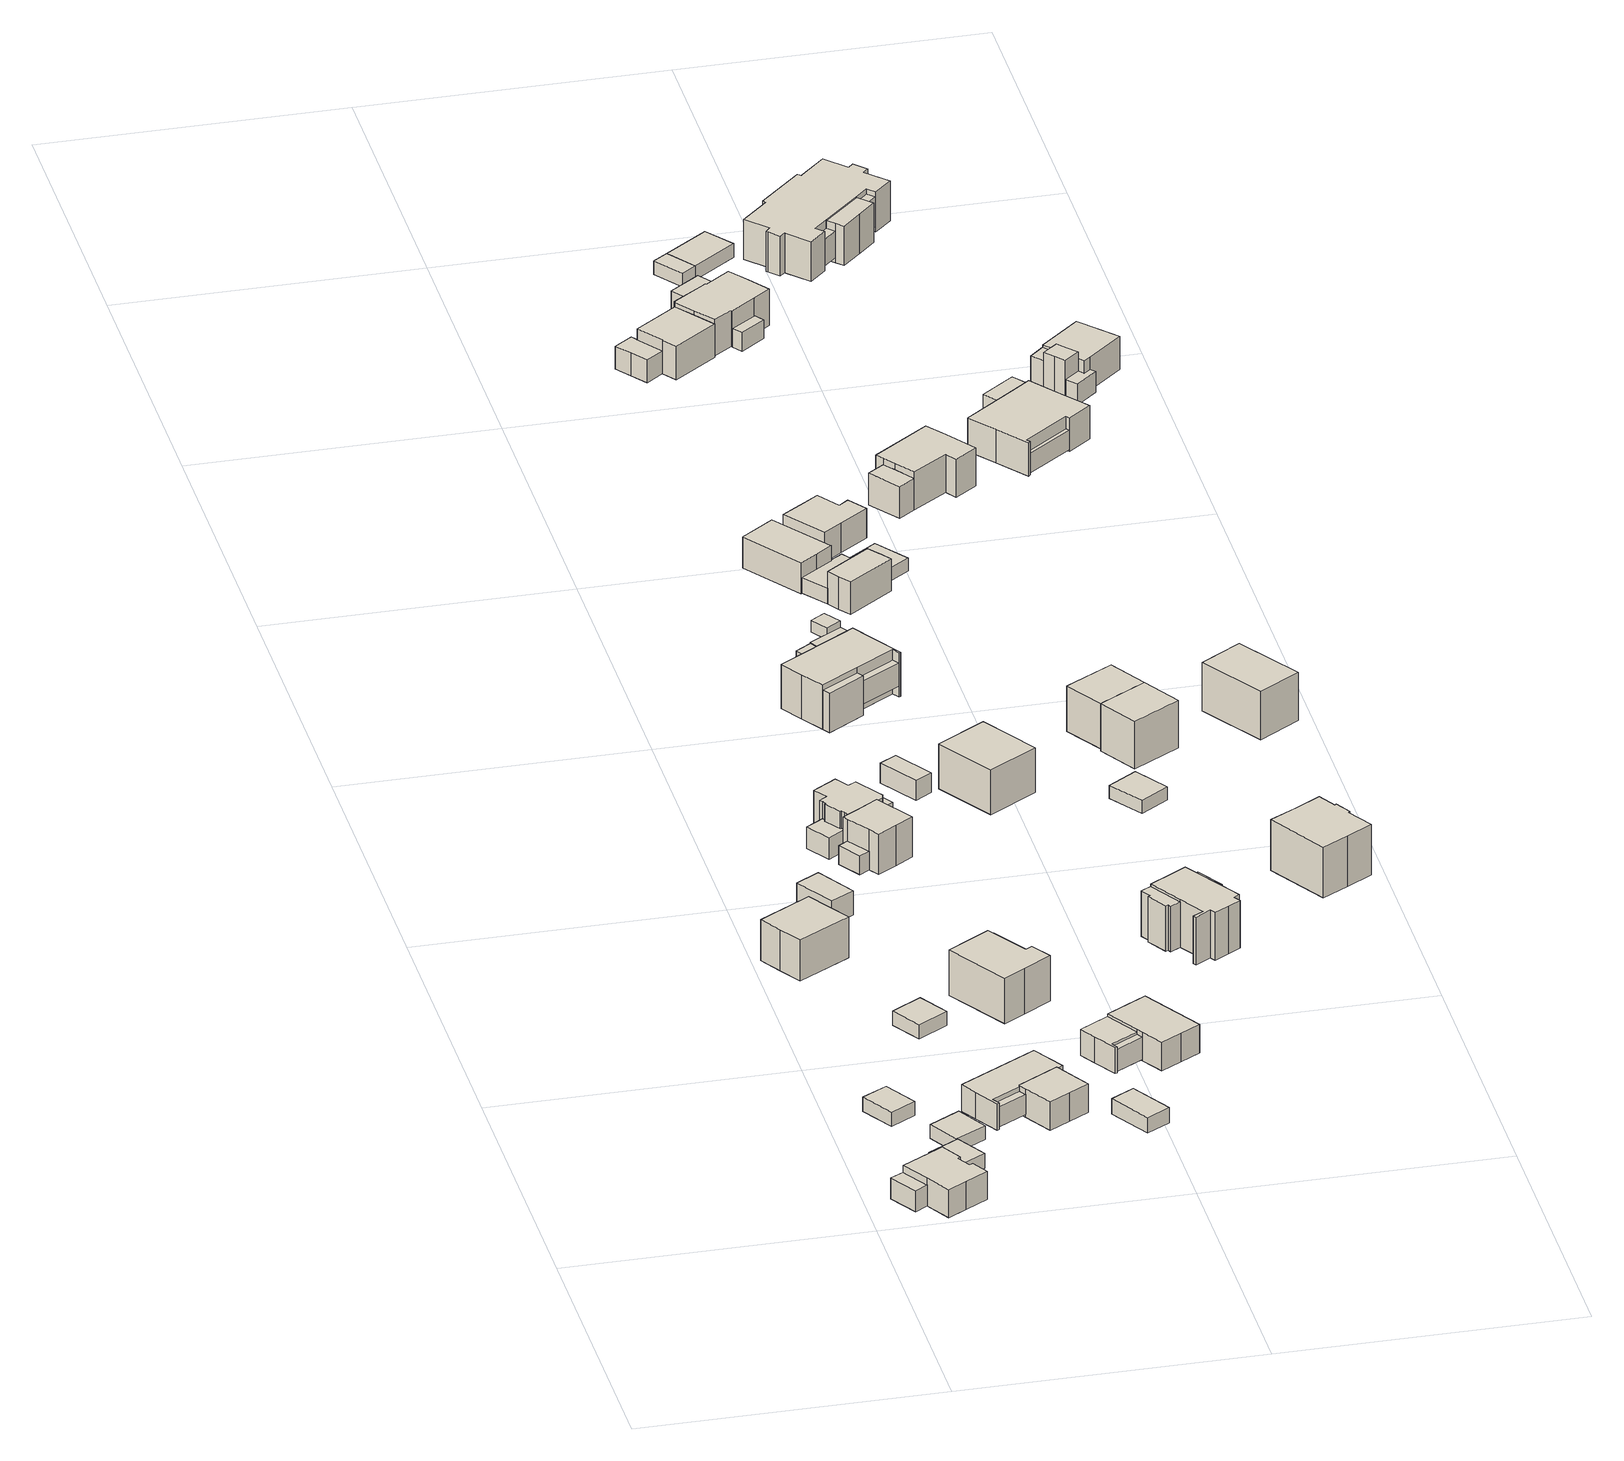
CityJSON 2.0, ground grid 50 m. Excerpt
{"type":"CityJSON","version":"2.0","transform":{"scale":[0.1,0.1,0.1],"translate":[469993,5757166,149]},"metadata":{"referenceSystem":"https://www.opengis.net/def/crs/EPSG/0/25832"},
"CityObjects":{
"building1":{"type":"Building","attributes":{"Gemeindeschluessel":"05711000","function":"31001_1010"},"address":[{"country":"Germany","locality":"Bielefeld","thoroughfareNumber":"13c","thoroughfareName":"Klaberkampweg"}],"children":["building1-1","building1-2","building1-3"]},
"building1-1":{"type":"BuildingPart","attributes":{"BezugspunktDach":"2000","measuredHeight":6.6},"parents":["building1"],"geometry":[{"type":"Solid","lod":"1","boundaries":[[[[0,1,2,3,4,5,6,7,8,9,10,11]],[[12,13,14,15,16,17,18,19,20,21,22,23]],[[12,23,11,10]],[[13,12,10,9]],[[14,13,9,8]],[[15,14,8,7]],[[16,15,7,6]],[[17,16,6,5]],[[18,17,5,4]],[[19,18,4,3]],[[20,19,3,2]],[[21,20,2,1]],[[22,21,1,0]],[[23,22,0,11]]]]}]},
"building1-2":{"type":"BuildingPart","attributes":{"BezugspunktDach":"2000","measuredHeight":3.71},"parents":["building1"],"geometry":[{"type":"Solid","lod":"1","boundaries":[[[[24,25,26,27]],[[28,29,18,17]],[[28,17,27,26]],[[29,28,26,25]],[[18,29,25,24]],[[17,18,24,27]]]]}]},
"building1-3":{"type":"BuildingPart","attributes":{"BezugspunktDach":"2000","measuredHeight":3.58},"address":[{"country":"Germany","locality":"Bielefeld","thoroughfareNumber":"13c","thoroughfareName":"Klaberkampweg"}],"parents":["building1"],"geometry":[{"type":"Solid","lod":"1","boundaries":[[[[30,31,32,33]],[[34,35,36,37]],[[34,37,33,32]],[[35,34,32,31]],[[36,35,31,30]],[[37,36,30,33]]]]}]},
"building2":{"type":"Building","attributes":{"Gemeindeschluessel":"05711000","BezugspunktDach":"2000","function":"31001_9998","measuredHeight":2.48},"address":[{"country":"Germany","locality":"Bielefeld","thoroughfareNumber":"11","thoroughfareName":"Klaberkampweg"}],"geometry":[{"type":"Solid","lod":"1","boundaries":[[[[38,39,40,41]],[[42,43,44,45]],[[42,45,41,40]],[[43,42,40,39]],[[44,43,39,38]],[[45,44,38,41]]]]}]},
"building3":{"type":"Building","attributes":{"Gemeindeschluessel":"05711000","BezugspunktDach":"2000","function":"31001_2460","measuredHeight":2.58},"address":[{"country":"Germany","locality":"Bielefeld","thoroughfareNumber":"13c","thoroughfareName":"Klaberkampweg"}],"geometry":[{"type":"Solid","lod":"1","boundaries":[[[[46,47,48,49,50]],[[51,52,53,54,55]],[[51,55,50,49]],[[52,51,49,48]],[[53,52,48,47]],[[54,53,47,46]],[[55,54,46,50]]]]}]},
"building4":{"type":"Building","attributes":{"Gemeindeschluessel":"05711000","BezugspunktDach":"2000","function":"31001_2460","measuredHeight":2.41},"address":[{"country":"Germany","locality":"Bielefeld","thoroughfareNumber":"13","thoroughfareName":"Klaberkampweg"}],"geometry":[{"type":"Solid","lod":"1","boundaries":[[[[56,57,58,59]],[[60,61,62,63]],[[60,63,59,58]],[[61,60,58,57]],[[62,61,57,56]],[[63,62,56,59]]]]}]},
"building5":{"type":"Building","attributes":{"Gemeindeschluessel":"05711000","BezugspunktDach":"2000","function":"31001_1010","measuredHeight":9.79},"address":[{"country":"Germany","locality":"Bielefeld","thoroughfareNumber":"16","thoroughfareName":"Glogauer Straße"}],"geometry":[{"type":"Solid","lod":"1","boundaries":[[[[64,65,66,67,68,69,70]],[[71,72,73,74,75,76,77]],[[71,77,70,69]],[[72,71,69,68]],[[73,72,68,67]],[[74,73,67,66]],[[75,74,66,65]],[[76,75,65,64]],[[77,76,64,70]]]]}]},
"building6":{"type":"Building","attributes":{"Gemeindeschluessel":"05711000","BezugspunktDach":"2000","function":"31001_2460","measuredHeight":2.44},"address":[{"country":"Germany","locality":"Bielefeld","thoroughfareNumber":"7","thoroughfareName":"Glogauer Straße"}],"geometry":[{"type":"Solid","lod":"1","boundaries":[[[[78,79,80,81]],[[82,83,84,85]],[[82,85,81,80]],[[83,82,80,79]],[[84,83,79,78]],[[85,84,78,81]]]]}]},
"building7":{"type":"Building","attributes":{"Gemeindeschluessel":"05711000","function":"31001_1010"},"address":[{"country":"Germany","locality":"Bielefeld","thoroughfareNumber":"13a","thoroughfareName":"Klaberkampweg"}],"children":["building7-1","building7-2","building7-3"]},
"building7-1":{"type":"BuildingPart","attributes":{"BezugspunktDach":"2000","measuredHeight":5.87},"parents":["building7"],"geometry":[{"type":"Solid","lod":"1","boundaries":[[[[86,87,88,89,90,91,92,93,94,95]],[[96,97,98,99,100,101,102,103,104,105]],[[96,105,95,94]],[[97,96,94,93]],[[98,97,93,92]],[[99,98,92,91]],[[100,99,91,90]],[[101,100,90,89]],[[102,101,89,88]],[[103,102,88,87]],[[104,103,87,86]],[[105,104,86,95]]]]}]},
"building7-2":{"type":"BuildingPart","attributes":{"BezugspunktDach":"2000","measuredHeight":5.87},"parents":["building7"],"geometry":[{"type":"Solid","lod":"1","boundaries":[[[[106,107,108,109,110,111,112]],[[113,114,103,102,101,115,116]],[[113,116,112,111]],[[114,113,111,110]],[[103,114,110,109]],[[102,103,109,108]],[[101,102,108,107]],[[115,101,107,106]],[[116,115,106,112]]]]}]},
"building7-3":{"type":"BuildingPart","attributes":{"BezugspunktDach":"2000","measuredHeight":3.55},"address":[{"country":"Germany","locality":"Bielefeld","thoroughfareNumber":"13a","thoroughfareName":"Klaberkampweg"}],"parents":["building7"],"geometry":[{"type":"Solid","lod":"1","boundaries":[[[[117,118,119,120]],[[121,122,123,124]],[[121,124,120,119]],[[122,121,119,118]],[[123,122,118,117]],[[124,123,117,120]]]]}]},
"building8":{"type":"Building","attributes":{"Gemeindeschluessel":"05711000","BezugspunktDach":"2000","function":"31001_2460","measuredHeight":5.61},"address":[{"country":"Germany","locality":"Bielefeld","thoroughfareNumber":"16","thoroughfareName":"Glogauer Straße"}],"geometry":[{"type":"Solid","lod":"1","boundaries":[[[[125,126,127,128]],[[129,130,131,132]],[[129,132,128,127]],[[130,129,127,126]],[[131,130,126,125]],[[132,131,125,128]]]]}]},
"building9":{"type":"Building","attributes":{"Gemeindeschluessel":"05711000","BezugspunktDach":"2000","function":"31001_1010","measuredHeight":9.61},"address":[{"country":"Germany","locality":"Bielefeld","thoroughfareNumber":"7","thoroughfareName":"Glogauer Straße"}],"geometry":[{"type":"Solid","lod":"1","boundaries":[[[[133,134,135,136,137,138,139,140]],[[141,142,143,144,145,146,147,148]],[[141,148,140,139]],[[142,141,139,138]],[[143,142,138,137]],[[144,143,137,136]],[[145,144,136,135]],[[146,145,135,134]],[[147,146,134,133]],[[148,147,133,140]]]]}]},
"building10":{"type":"Building","attributes":{"Gemeindeschluessel":"05711000","BezugspunktDach":"2000","function":"31001_2460","measuredHeight":2.66},"address":[{"country":"Germany","locality":"Bielefeld","thoroughfareNumber":"13b","thoroughfareName":"Klaberkampweg"}],"geometry":[{"type":"Solid","lod":"1","boundaries":[[[[149,150,151,152]],[[153,154,155,156]],[[153,156,152,151]],[[154,153,151,150]],[[155,154,150,149]],[[156,155,149,152]]]]}]},
"building11":{"type":"Building","attributes":{"Gemeindeschluessel":"05711000","function":"31001_1010"},"address":[{"country":"Germany","locality":"Bielefeld","thoroughfareNumber":"12a","thoroughfareName":"Glogauer Straße"}],"children":["building11-1","building11-2"]},
"building11-1":{"type":"BuildingPart","attributes":{"BezugspunktDach":"2100","measuredHeight":6.74},"parents":["building11"],"geometry":[{"type":"Solid","lod":"1","boundaries":[[[[157,158,159,160,161,162,163,164,165,166,167,168,169,170,171,172,173]],[[174,175,176,177,178,179,180,181,182,183,184,185,186,187,188,189,190]],[[174,190,173,172]],[[175,174,172,171]],[[176,175,171,170]],[[177,176,170,169]],[[178,177,169,168]],[[179,178,168,167]],[[180,179,167,166]],[[181,180,166,165]],[[182,181,165,164]],[[183,182,164,163]],[[184,183,163,162]],[[185,184,162,161]],[[186,185,161,160]],[[187,186,160,159]],[[188,187,159,158]],[[189,188,158,157]],[[190,189,157,173]]]]}]},
"building11-2":{"type":"BuildingPart","attributes":{"BezugspunktDach":"2000","measuredHeight":3.84},"address":[{"country":"Germany","locality":"Bielefeld","thoroughfareNumber":"12a","thoroughfareName":"Glogauer Straße"}],"parents":["building11"],"geometry":[{"type":"Solid","lod":"1","boundaries":[[[[191,192,193,194,195,196,197,198]],[[183,182,181,199,200,186,185,184]],[[183,184,198,197]],[[182,183,197,196]],[[181,182,196,195]],[[199,181,195,194]],[[200,199,194,193]],[[186,200,193,192]],[[185,186,192,191]],[[184,185,191,198]]]]}]},
"building12":{"type":"Building","attributes":{"Gemeindeschluessel":"05711000","BezugspunktDach":"2000","function":"51009_1610","measuredHeight":7.31},"address":[{"country":"Germany"}],"geometry":[{"type":"Solid","lod":"1","boundaries":[[[[201,202,203,204]],[[205,206,207,208]],[[205,208,204,203]],[[206,205,203,202]],[[207,206,202,201]],[[208,207,201,204]]]]}]},
"building13":{"type":"Building","attributes":{"Gemeindeschluessel":"05711000","function":"31001_1010"},"address":[{"country":"Germany","locality":"Bielefeld","thoroughfareNumber":"12","thoroughfareName":"Glogauer Straße"}],"children":["building13-1","building13-2"]},
"building13-1":{"type":"BuildingPart","attributes":{"BezugspunktDach":"2000","measuredHeight":9.36},"parents":["building13"],"geometry":[{"type":"Solid","lod":"1","boundaries":[[[[209,210,211,212,213,214,215,216,217]],[[218,219,220,221,180,222,179,223,224]],[[218,224,217,216]],[[219,218,216,215]],[[220,219,215,214]],[[221,220,214,213]],[[180,221,213,212]],[[222,180,212,211]],[[179,222,211,210]],[[223,179,210,209]],[[224,223,209,217]]]]}]},
"building13-2":{"type":"BuildingPart","attributes":{"BezugspunktDach":"2000","measuredHeight":3.81},"address":[{"country":"Germany","locality":"Bielefeld","thoroughfareNumber":"12","thoroughfareName":"Glogauer Straße"}],"parents":["building13"],"geometry":[{"type":"Solid","lod":"1","boundaries":[[[[225,226,227,228]],[[229,230,220,219]],[[229,219,228,227]],[[230,229,227,226]],[[220,230,226,225]],[[219,220,225,228]]]]}]},
"building14":{"type":"Building","attributes":{"Gemeindeschluessel":"05711000","BezugspunktDach":"2000","function":"31001_2460","measuredHeight":4.19},"address":[{"country":"Germany","locality":"Bielefeld","thoroughfareNumber":"12a","thoroughfareName":"Glogauer Straße"}],"geometry":[{"type":"Solid","lod":"1","boundaries":[[[[231,232,233,234,235,236]],[[237,238,239,240,241,242]],[[237,242,236,235]],[[238,237,235,234]],[[239,238,234,233]],[[240,239,233,232]],[[241,240,232,231]],[[242,241,231,236]]]]}]},
"building15":{"type":"Building","attributes":{"Gemeindeschluessel":"05711000","function":"31001_1010"},"address":[{"country":"Germany","locality":"Bielefeld","thoroughfareNumber":"13b","thoroughfareName":"Klaberkampweg"}],"children":["building15-1","building15-2","building15-3"]},
"building15-1":{"type":"BuildingPart","attributes":{"BezugspunktDach":"2000","measuredHeight":5.93},"parents":["building15"],"geometry":[{"type":"Solid","lod":"1","boundaries":[[[[243,244,245,246,247,248,249,250]],[[251,252,253,254,255,256,257,258]],[[251,258,250,249]],[[252,251,249,248]],[[253,252,248,247]],[[254,253,247,246]],[[255,254,246,245]],[[256,255,245,244]],[[257,256,244,243]],[[258,257,243,250]]]]}]},
"building15-2":{"type":"BuildingPart","attributes":{"BezugspunktDach":"2000","measuredHeight":5.86},"parents":["building15"],"geometry":[{"type":"Solid","lod":"1","boundaries":[[[[259,260,261,262,263,264,265]],[[266,267,268,254,253,269,270]],[[266,270,265,264]],[[267,266,264,263]],[[268,267,263,262]],[[254,268,262,261]],[[253,254,261,260]],[[269,253,260,259]],[[270,269,259,265]]]]}]},
"building15-3":{"type":"BuildingPart","attributes":{"BezugspunktDach":"2000","measuredHeight":3.88},"address":[{"country":"Germany","locality":"Bielefeld","thoroughfareNumber":"13b","thoroughfareName":"Klaberkampweg"}],"parents":["building15"],"geometry":[{"type":"Solid","lod":"1","boundaries":[[[[271,272,273,274]],[[275,276,277,278]],[[275,278,274,273]],[[276,275,273,272]],[[277,276,272,271]],[[278,277,271,274]]]]}]},
"building16":{"type":"Building","attributes":{"Gemeindeschluessel":"05711000","BezugspunktDach":"2000","function":"31001_2460","measuredHeight":4.28},"address":[{"country":"Germany","locality":"Bielefeld","thoroughfareNumber":"8","thoroughfareName":"Glogauer Straße"}],"geometry":[{"type":"Solid","lod":"1","boundaries":[[[[279,280,281,282]],[[283,284,285,286]],[[283,286,282,281]],[[284,283,281,280]],[[285,284,280,279]],[[286,285,279,282]]]]}]},
"building17":{"type":"Building","attributes":{"Gemeindeschluessel":"05711000","BezugspunktDach":"2000","function":"51009_1610","measuredHeight":4.7},"address":[{"country":"Germany"}],"geometry":[{"type":"Solid","lod":"1","boundaries":[[[[287,288,289,290]],[[291,292,293,294]],[[291,294,290,289]],[[292,291,289,288]],[[293,292,288,287]],[[294,293,287,290]]]]}]},
"building18":{"type":"Building","attributes":{"Gemeindeschluessel":"05711000","function":"31001_1010"},"address":[{"country":"Germany","locality":"Bielefeld","thoroughfareNumber":"10","thoroughfareName":"Glogauer Straße"}],"children":["building18-1","building18-2","building18-3","building18-4"]},
"building18-1":{"type":"BuildingPart","attributes":{"BezugspunktDach":"2000","measuredHeight":9.44},"parents":["building18"],"geometry":[{"type":"Solid","lod":"1","boundaries":[[[[295,296,297,298,299,300,301,302,303,304,305]],[[306,307,308,309,310,311,312,313,314,315,316]],[[306,316,305,304]],[[307,306,304,303]],[[308,307,303,302]],[[309,308,302,301]],[[310,309,301,300]],[[311,310,300,299]],[[312,311,299,298]],[[313,312,298,297]],[[314,313,297,296]],[[315,314,296,295]],[[316,315,295,305]]]]}]},
"building18-2":{"type":"BuildingPart","attributes":{"BezugspunktDach":"2000","measuredHeight":6.9},"parents":["building18"],"geometry":[{"type":"Solid","lod":"1","boundaries":[[[[317,318,319,320]],[[321,310,309,322]],[[321,322,320,319]],[[310,321,319,318]],[[309,310,318,317]],[[322,309,317,320]]]]}]},
"building18-3":{"type":"BuildingPart","attributes":{"BezugspunktDach":"2000","measuredHeight":6.9},"parents":["building18"],"geometry":[{"type":"Solid","lod":"1","boundaries":[[[[323,324,325,326]],[[314,327,328,315]],[[314,315,326,325]],[[327,314,325,324]],[[328,327,324,323]],[[315,328,323,326]]]]}]},
"building18-4":{"type":"BuildingPart","attributes":{"BezugspunktDach":"2000","measuredHeight":4.49},"address":[{"country":"Germany","locality":"Bielefeld","thoroughfareNumber":"10","thoroughfareName":"Glogauer Straße"}],"parents":["building18"],"geometry":[{"type":"Solid","lod":"1","boundaries":[[[[329,330,331,332]],[[333,334,335,336]],[[333,336,332,331]],[[334,333,331,330]],[[335,334,330,329]],[[336,335,329,332]]]]}]},
"building19":{"type":"Building","attributes":{"Gemeindeschluessel":"05711000","BezugspunktDach":"2000","function":"31001_1010","measuredHeight":9.71},"address":[{"country":"Germany","locality":"Bielefeld","thoroughfareNumber":"8","thoroughfareName":"Glogauer Straße"}],"geometry":[{"type":"Solid","lod":"1","boundaries":[[[[337,338,339,340]],[[341,342,343,344]],[[341,344,340,339]],[[342,341,339,338]],[[343,342,338,337]],[[344,343,337,340]]]]}]},
"building20":{"type":"Building","attributes":{"Gemeindeschluessel":"05711000","BezugspunktDach":"2000","function":"31001_9998","measuredHeight":2.09},"address":[{"country":"Germany","locality":"Bielefeld","thoroughfareNumber":"451","thoroughfareName":"Osningstraße"}],"geometry":[{"type":"Solid","lod":"1","boundaries":[[[[345,346,347,348]],[[349,350,351,352]],[[349,352,348,347]],[[350,349,347,346]],[[351,350,346,345]],[[352,351,345,348]]]]}]},
"building21":{"type":"Building","attributes":{"Gemeindeschluessel":"05711000","function":"31001_1010"},"address":[{"country":"Germany","locality":"Bielefeld","thoroughfareNumber":"5","thoroughfareName":"Glogauer Straße"}],"children":["building21-1","building21-2"]},
"building21-1":{"type":"BuildingPart","attributes":{"BezugspunktDach":"2000","measuredHeight":10.07},"parents":["building21"],"geometry":[{"type":"Solid","lod":"1","boundaries":[[[[353,354,355,356,357,358,359,360,361,362,363,364,365]],[[366,367,368,369,370,371,372,373,374,375,376,377,378]],[[366,378,365,364]],[[367,366,364,363]],[[368,367,363,362]],[[369,368,362,361]],[[370,369,361,360]],[[371,370,360,359]],[[372,371,359,358]],[[373,372,358,357]],[[374,373,357,356]],[[375,374,356,355]],[[376,375,355,354]],[[377,376,354,353]],[[378,377,353,365]]]]}]},
"building21-2":{"type":"BuildingPart","attributes":{"BezugspunktDach":"2000","measuredHeight":8.02},"parents":["building21"],"geometry":[{"type":"Solid","lod":"1","boundaries":[[[[379,380,381,382,383,384,385,386]],[[387,388,389,390,391,392,372,371]],[[387,371,386,385]],[[388,387,385,384]],[[389,388,384,383]],[[390,389,383,382]],[[391,390,382,381]],[[392,391,381,380]],[[372,392,380,379]],[[371,372,379,386]]]]}]},
"building22":{"type":"Building","attributes":{"Gemeindeschluessel":"05711000","function":"31001_1010"},"address":[{"country":"Germany","locality":"Bielefeld","thoroughfareNumber":"451","thoroughfareName":"Osningstraße"}],"children":["building22-1","building22-2","building22-3"]},
"building22-1":{"type":"BuildingPart","attributes":{"BezugspunktDach":"2000","measuredHeight":7.71},"parents":["building22"],"geometry":[{"type":"Solid","lod":"1","boundaries":[[[[393,394,395,396,397,398,399]],[[400,401,402,403,404,405,406]],[[400,406,399,398]],[[401,400,398,397]],[[402,401,397,396]],[[403,402,396,395]],[[404,403,395,394]],[[405,404,394,393]],[[406,405,393,399]]]]}]},
"building22-2":{"type":"BuildingPart","attributes":{"BezugspunktDach":"2000","measuredHeight":3.23},"parents":["building22"],"geometry":[{"type":"Solid","lod":"1","boundaries":[[[[407,408,409,410]],[[403,402,411,412]],[[403,412,410,409]],[[402,403,409,408]],[[411,402,408,407]],[[412,411,407,410]]]]}]},
"building22-3":{"type":"BuildingPart","attributes":{"BezugspunktDach":"2000","measuredHeight":2.71},"address":[{"country":"Germany","locality":"Bielefeld","thoroughfareNumber":"451","thoroughfareName":"Osningstraße"}],"parents":["building22"],"geometry":[{"type":"Solid","lod":"1","boundaries":[[[[413,414,415,416,417,418,419]],[[420,421,422,423,424,425,426]],[[420,426,419,418]],[[421,420,418,417]],[[422,421,417,416]],[[423,422,416,415]],[[424,423,415,414]],[[425,424,414,413]],[[426,425,413,419]]]]}]},
"building23":{"type":"Building","attributes":{"Gemeindeschluessel":"05711000","BezugspunktDach":"2000","function":"31001_1010","measuredHeight":6.92},"address":[{"country":"Germany","locality":"Bielefeld","thoroughfareNumber":"451","thoroughfareName":"Osningstraße"}],"geometry":[{"type":"Solid","lod":"1","boundaries":[[[[427,428,429,430,431,432,433]],[[434,435,420,426,436,437,438]],[[434,438,433,432]],[[435,434,432,431]],[[420,435,431,430]],[[426,420,430,429]],[[436,426,429,428]],[[437,436,428,427]],[[438,437,427,433]]]]}]},
"building24":{"type":"Building","attributes":{"Gemeindeschluessel":"05711000","BezugspunktDach":"2000","function":"31001_2460","measuredHeight":4.04},"address":[{"country":"Germany","locality":"Bielefeld","thoroughfareNumber":"5","thoroughfareName":"Glogauer Straße"}],"geometry":[{"type":"Solid","lod":"1","boundaries":[[[[439,440,441,442]],[[443,444,445,446]],[[443,446,442,441]],[[444,443,441,440]],[[445,444,440,439]],[[446,445,439,442]]]]}]},
"building25":{"type":"Building","attributes":{"Gemeindeschluessel":"05711000","BezugspunktDach":"2000","function":"31001_1010","measuredHeight":8.57},"address":[{"country":"Germany","locality":"Bielefeld","thoroughfareNumber":"449","thoroughfareName":"Osningstraße"}],"geometry":[{"type":"Solid","lod":"1","boundaries":[[[[447,448,449,450,451,452,453,454]],[[455,456,457,458,459,460,461,462]],[[455,462,454,453]],[[456,455,453,452]],[[457,456,452,451]],[[458,457,451,450]],[[459,458,450,449]],[[460,459,449,448]],[[461,460,448,447]],[[462,461,447,454]]]]}]},
"building26":{"type":"Building","attributes":{"Gemeindeschluessel":"05711000","BezugspunktDach":"2000","function":"31001_2460","measuredHeight":2.31},"address":[{"country":"Germany","locality":"Bielefeld","thoroughfareNumber":"449","thoroughfareName":"Osningstraße"}],"geometry":[{"type":"Solid","lod":"1","boundaries":[[[[463,464,465,466,467]],[[437,426,425,468,469]],[[437,469,467,466]],[[426,437,466,465]],[[425,426,465,464]],[[468,425,464,463]],[[469,468,463,467]]]]}]},
"building27":{"type":"Building","attributes":{"Gemeindeschluessel":"05711000","BezugspunktDach":"2000","function":"31001_2460","measuredHeight":2.25},"address":[{"country":"Germany","locality":"Bielefeld","thoroughfareNumber":"6","thoroughfareName":"Glogauer Straße"}],"geometry":[{"type":"Solid","lod":"1","boundaries":[[[[470,471,472,473]],[[474,475,476,477]],[[474,477,473,472]],[[475,474,472,471]],[[476,475,471,470]],[[477,476,470,473]]]]}]},
"building28":{"type":"Building","attributes":{"Gemeindeschluessel":"05711000","function":"31001_1010"},"address":[{"country":"Germany","locality":"Bielefeld","thoroughfareNumber":"450","thoroughfareName":"Osningstraße"}],"children":["building28-1","building28-2"]},
"building28-1":{"type":"BuildingPart","attributes":{"BezugspunktDach":"2000","measuredHeight":8.33},"parents":["building28"],"geometry":[{"type":"Solid","lod":"1","boundaries":[[[[478,479,480,481,482,483,484]],[[485,486,487,488,489,490,491]],[[485,491,484,483]],[[486,485,483,482]],[[487,486,482,481]],[[488,487,481,480]],[[489,488,480,479]],[[490,489,479,478]],[[491,490,478,484]]]]}]},
"building28-2":{"type":"BuildingPart","attributes":{"BezugspunktDach":"2000","measuredHeight":5.61},"parents":["building28"],"geometry":[{"type":"Solid","lod":"1","boundaries":[[[[492,493,494,495,496,497,498]],[[499,500,501,502,488,503,487]],[[499,487,498,497]],[[500,499,497,496]],[[501,500,496,495]],[[502,501,495,494]],[[488,502,494,493]],[[503,488,493,492]],[[487,503,492,498]]]]}]},
"building29":{"type":"Building","attributes":{"Gemeindeschluessel":"05711000","BezugspunktDach":"2000","function":"31001_1010","measuredHeight":9.49},"address":[{"country":"Germany","locality":"Bielefeld","thoroughfareNumber":"6a","thoroughfareName":"Glogauer Straße"}],"geometry":[{"type":"Solid","lod":"1","boundaries":[[[[504,505,506,507]],[[508,509,510,511]],[[508,511,507,506]],[[509,508,506,505]],[[510,509,505,504]],[[511,510,504,507]]]]}]},
"building30":{"type":"Building","attributes":{"Gemeindeschluessel":"05711000","BezugspunktDach":"2000","function":"31001_1010","measuredHeight":9.84},"address":[{"country":"Germany","locality":"Bielefeld","thoroughfareNumber":"6","thoroughfareName":"Glogauer Straße"}],"geometry":[{"type":"Solid","lod":"1","boundaries":[[[[507,506,512,513]],[[514,515,516,517]],[[514,517,513,512]],[[515,514,512,506]],[[516,515,506,507]],[[517,516,507,513]]]]}]},
"building31":{"type":"Building","attributes":{"Gemeindeschluessel":"05711000","BezugspunktDach":"2000","function":"31001_1010","measuredHeight":10.89},"address":[{"country":"Germany","locality":"Bielefeld","thoroughfareNumber":"3","thoroughfareName":"Glogauer Straße"}],"geometry":[{"type":"Solid","lod":"1","boundaries":[[[[518,519,520,521,522,523,524,525,526,527]],[[528,529,530,531,532,533,534,535,536,537]],[[528,537,527,526]],[[529,528,526,525]],[[530,529,525,524]],[[531,530,524,523]],[[532,531,523,522]],[[533,532,522,521]],[[534,533,521,520]],[[535,534,520,519]],[[536,535,519,518]],[[537,536,518,527]]]]}]},
"building32":{"type":"Building","attributes":{"Gemeindeschluessel":"05711000","function":"31001_1010"},"address":[{"country":"Germany","locality":"Bielefeld","thoroughfareNumber":"448","thoroughfareName":"Osningstraße"}],"children":["building32-1","building32-2","building32-3"]},
"building32-1":{"type":"BuildingPart","attributes":{"BezugspunktDach":"2000","measuredHeight":7.7},"parents":["building32"],"geometry":[{"type":"Solid","lod":"1","boundaries":[[[[538,539,540,541,542,543,544,545,546,547,548,549,550,551]],[[552,553,554,555,556,557,558,559,560,561,562,563,564,565]],[[552,565,551,550]],[[553,552,550,549]],[[554,553,549,548]],[[555,554,548,547]],[[556,555,547,546]],[[557,556,546,545]],[[558,557,545,544]],[[559,558,544,543]],[[560,559,543,542]],[[561,560,542,541]],[[562,561,541,540]],[[563,562,540,539]],[[564,563,539,538]],[[565,564,538,551]]]]}]},
"building32-2":{"type":"BuildingPart","attributes":{"BezugspunktDach":"2000","measuredHeight":3.58},"parents":["building32"],"geometry":[{"type":"Solid","lod":"1","boundaries":[[[[566,567,568,569]],[[570,555,554,571]],[[570,571,569,568]],[[555,570,568,567]],[[554,555,567,566]],[[571,554,566,569]]]]}]},
"building32-3":{"type":"BuildingPart","attributes":{"BezugspunktDach":"2000","measuredHeight":3.2},"address":[{"country":"Germany","locality":"Bielefeld","thoroughfareNumber":"448","thoroughfareName":"Osningstraße"}],"parents":["building32"],"geometry":[{"type":"Solid","lod":"1","boundaries":[[[[572,573,574,575,576,577]],[[578,579,580,581,582,583]],[[578,583,577,576]],[[579,578,576,575]],[[580,579,575,574]],[[581,580,574,573]],[[582,581,573,572]],[[583,582,572,577]]]]}]},
"building33":{"type":"Building","attributes":{"Gemeindeschluessel":"05711000","BezugspunktDach":"2000","function":"31001_2460","measuredHeight":2.41},"address":[{"country":"Germany","locality":"Bielefeld","thoroughfareNumber":"448","thoroughfareName":"Osningstraße"}],"geometry":[{"type":"Solid","lod":"1","boundaries":[[[[584,585,586,587,588]],[[589,590,591,592,593]],[[589,593,588,587]],[[590,589,587,586]],[[591,590,586,585]],[[592,591,585,584]],[[593,592,584,588]]]]}]},
"building34":{"type":"Building","attributes":{"Gemeindeschluessel":"05711000","function":"31001_1010"},"address":[{"country":"Germany","locality":"Bielefeld","thoroughfareNumber":"447","thoroughfareName":"Osningstraße"}],"children":["building34-1","building34-2"]},
"building34-1":{"type":"BuildingPart","attributes":{"BezugspunktDach":"2000","measuredHeight":10.55},"parents":["building34"],"geometry":[{"type":"Solid","lod":"1","boundaries":[[[[594,595,596,597,598,599,600,601,602]],[[603,604,605,606,607,608,609,610,611]],[[603,611,602,601]],[[604,603,601,600]],[[605,604,600,599]],[[606,605,599,598]],[[607,606,598,597]],[[608,607,597,596]],[[609,608,596,595]],[[610,609,595,594]],[[611,610,594,602]]]]}]},
"building34-2":{"type":"BuildingPart","attributes":{"BezugspunktDach":"2000","measuredHeight":5.59},"parents":["building34"],"geometry":[{"type":"Solid","lod":"1","boundaries":[[[[612,613,614,615]],[[616,617,607,605]],[[616,605,615,614]],[[617,616,614,613]],[[607,617,613,612]],[[605,607,612,615]]]]}]},
"building35":{"type":"Building","attributes":{"Gemeindeschluessel":"05711000","BezugspunktDach":"2000","function":"31001_2460","measuredHeight":2.37},"address":[{"country":"Germany","locality":"Bielefeld","thoroughfareNumber":"446","thoroughfareName":"Osningstraße"}],"geometry":[{"type":"Solid","lod":"1","boundaries":[[[[618,585,584,588,619]],[[593,592,591,620,621]],[[593,621,619,588]],[[592,593,588,584]],[[591,592,584,585]],[[620,591,585,618]],[[621,620,618,619]]]]}]},
"building36":{"type":"Building","attributes":{"Gemeindeschluessel":"05711000","BezugspunktDach":"2000","function":"31001_1010","measuredHeight":9.79},"address":[{"country":"Germany","locality":"Bielefeld","thoroughfareNumber":"4","thoroughfareName":"Glogauer Straße"}],"geometry":[{"type":"Solid","lod":"1","boundaries":[[[[622,623,624,625]],[[626,627,628,629]],[[626,629,625,624]],[[627,626,624,623]],[[628,627,623,622]],[[629,628,622,625]]]]}]},
"building37":{"type":"Building","attributes":{"Gemeindeschluessel":"05711000","function":"31001_1010"},"address":[{"country":"Germany","locality":"Bielefeld","thoroughfareNumber":"445","thoroughfareName":"Osningstraße"}],"children":["building37-1","building37-2"]},
"building37-1":{"type":"BuildingPart","attributes":{"BezugspunktDach":"2000","measuredHeight":8.55},"parents":["building37"],"geometry":[{"type":"Solid","lod":"1","boundaries":[[[[630,631,632,633,634,635,636,637,638,639,640]],[[641,642,643,644,645,646,647,648,649,650,651]],[[641,651,640,639]],[[642,641,639,638]],[[643,642,638,637]],[[644,643,637,636]],[[645,644,636,635]],[[646,645,635,634]],[[647,646,634,633]],[[648,647,633,632]],[[649,648,632,631]],[[650,649,631,630]],[[651,650,630,640]]]]}]},
"building37-2":{"type":"BuildingPart","attributes":{"BezugspunktDach":"2000","measuredHeight":3.43},"address":[{"country":"Germany","locality":"Bielefeld","thoroughfareNumber":"445","thoroughfareName":"Osningstraße"}],"parents":["building37"],"geometry":[{"type":"Solid","lod":"1","boundaries":[[[[652,653,654,655]],[[656,657,658,659]],[[656,659,655,654]],[[657,656,654,653]],[[658,657,653,652]],[[659,658,652,655]]]]}]},
"building38":{"type":"Building","attributes":{"Gemeindeschluessel":"05711000","BezugspunktDach":"2000","function":"31001_2460","measuredHeight":2.83},"address":[{"country":"Germany","locality":"Bielefeld","thoroughfareNumber":"445","thoroughfareName":"Osningstraße"}],"geometry":[{"type":"Solid","lod":"1","boundaries":[[[[660,661,662,663,664]],[[648,665,666,667,649]],[[648,649,664,663]],[[665,648,663,662]],[[666,665,662,661]],[[667,666,661,660]],[[649,667,660,664]]]]}]},
"building39":{"type":"Building","attributes":{"Gemeindeschluessel":"05711000","function":"31001_1010"},"address":[{"country":"Germany","locality":"Bielefeld","thoroughfareNumber":"446","thoroughfareName":"Osningstraße"}],"children":["building39-1","building39-2","building39-3","building39-4"]},
"building39-1":{"type":"BuildingPart","attributes":{"BezugspunktDach":"2000","measuredHeight":9.42},"parents":["building39"],"geometry":[{"type":"Solid","lod":"1","boundaries":[[[[668,669,670,671,672,673,674,675,676,677,678,679,680,681,682,683,684,685,686,687,688,689,690,691]],[[692,693,694,695,696,697,698,699,700,701,702,703,704,705,706,707,708,709,710,711,712,713,714,715]],[[692,715,691,690]],[[693,692,690,689]],[[694,693,689,688]],[[695,694,688,687]],[[696,695,687,686]],[[697,696,686,685]],[[698,697,685,684]],[[699,698,684,683]],[[700,699,683,682]],[[701,700,682,681]],[[702,701,681,680]],[[703,702,680,679]],[[704,703,679,678]],[[705,704,678,677]],[[706,705,677,676]],[[707,706,676,675]],[[708,707,675,674]],[[709,708,674,673]],[[710,709,673,672]],[[711,710,672,671]],[[712,711,671,670]],[[713,712,670,669]],[[714,713,669,668]],[[715,714,668,691]]]]}]},
"building39-2":{"type":"BuildingPart","attributes":{"BezugspunktDach":"2000","measuredHeight":8.04},"parents":["building39"],"geometry":[{"type":"Solid","lod":"1","boundaries":[[[[716,717,718,719,720,721,722]],[[723,724,701,700,725,726,727]],[[723,727,722,721]],[[724,723,721,720]],[[701,724,720,719]],[[700,701,719,718]],[[725,700,718,717]],[[726,725,717,716]],[[727,726,716,722]]]]}]},
"building39-3":{"type":"BuildingPart","attributes":{"BezugspunktDach":"2000","measuredHeight":5.12},"address":[{"country":"Germany","locality":"Bielefeld","thoroughfareNumber":"446","thoroughfareName":"Osningstraße"}],"parents":["building39"],"geometry":[{"type":"Solid","lod":"1","boundaries":[[[[728,729,730,731]],[[732,733,734,735]],[[732,735,731,730]],[[733,732,730,729]],[[734,733,729,728]],[[735,734,728,731]]]]}]},
"building39-4":{"type":"BuildingPart","attributes":{"BezugspunktDach":"2000","measuredHeight":5.13},"address":[{"country":"Germany","locality":"Bielefeld","thoroughfareNumber":"446","thoroughfareName":"Osningstraße"}],"parents":["building39"],"geometry":[{"type":"Solid","lod":"1","boundaries":[[[[736,737,738,739]],[[740,741,742,743]],[[740,743,739,738]],[[741,740,738,737]],[[742,741,737,736]],[[743,742,736,739]]]]}]},
"building40":{"type":"Building","attributes":{"Gemeindeschluessel":"05711000","function":"31001_1010"},"address":[{"country":"Germany","locality":"Bielefeld","thoroughfareNumber":"443","thoroughfareName":"Osningstraße"}],"children":["building40-1","building40-2","building40-3","building40-4"]},
"building40-1":{"type":"BuildingPart","attributes":{"BezugspunktDach":"2000","measuredHeight":8.19},"parents":["building40"],"geometry":[{"type":"Solid","lod":"1","boundaries":[[[[744,745,746,747,748,749,750,751,752,753]],[[754,755,756,757,758,759,760,761,762,763]],[[754,763,753,752]],[[755,754,752,751]],[[756,755,751,750]],[[757,756,750,749]],[[758,757,749,748]],[[759,758,748,747]],[[760,759,747,746]],[[761,760,746,745]],[[762,761,745,744]],[[763,762,744,753]]]]}]},
"building40-2":{"type":"BuildingPart","attributes":{"BezugspunktDach":"2000","measuredHeight":8.25},"parents":["building40"],"geometry":[{"type":"Solid","lod":"1","boundaries":[[[[764,765,766,767,768,769,770]],[[771,772,773,774,757,775,755]],[[771,755,770,769]],[[772,771,769,768]],[[773,772,768,767]],[[774,773,767,766]],[[757,774,766,765]],[[775,757,765,764]],[[755,775,764,770]]]]}]},
"building40-3":{"type":"BuildingPart","attributes":{"BezugspunktDach":"2000","measuredHeight":6.58},"address":[{"country":"Germany","locality":"Bielefeld","thoroughfareNumber":"443","thoroughfareName":"Osningstraße"}],"parents":["building40"],"geometry":[{"type":"Solid","lod":"1","boundaries":[[[[776,777,778,779]],[[774,780,759,758]],[[774,758,779,778]],[[780,774,778,777]],[[759,780,777,776]],[[758,759,776,779]]]]}]},
"building40-4":{"type":"BuildingPart","attributes":{"BezugspunktDach":"2000","measuredHeight":3.67},"address":[{"country":"Germany","locality":"Bielefeld","thoroughfareNumber":"443","thoroughfareName":"Osningstraße"}],"parents":["building40"],"geometry":[{"type":"Solid","lod":"1","boundaries":[[[[781,782,783,784,785,786]],[[787,771,755,754,763,788]],[[787,788,786,785]],[[771,787,785,784]],[[755,771,784,783]],[[754,755,783,782]],[[763,754,782,781]],[[788,763,781,786]]]]}]}
},
"vertices":[
[154,99,64],[149,108,64],[134,135,64],[96,113,64],[63,94,64],[90,48,64],[114,6,64],[146,25,64],[184,47,64],[168,76,64],[162,73,64],[149,96,64],[162,73,15],[168,76,15],[184,47,15],[146,25,15],[114,6,15],[90,48,15],[63,94,15],[96,113,15],[134,135,15],[149,108,15],[154,99,15],[149,96,15],
[63,94,52],[41,82,52],[69,35,52],[90,48,52],[69,35,15],[41,82,15],
[154,99,51],[149,96,51],[162,73,51],[168,76,51],[162,73,16],[149,96,16],[154,99,16],[168,76,16],
[101,369,43],[59,345,43],[91,290,43],[133,314,43],[91,290,18],[59,345,18],[101,369,18],[133,314,18],
[171,190,42],[119,160,42],[134,135,42],[149,108,42],[201,138,42],[149,108,16],[134,135,16],[119,160,16],[171,190,16],[201,138,16],
[192,272,42],[140,242,42],[169,190,42],[221,219,42],[169,190,18],[140,242,18],[192,272,18],[221,219,18],
[119,832,95],[97,869,95],[65,850,95],[10,817,95],[32,780,95],[54,743,95],[142,795,95],[54,743,23],[32,780,23],[10,817,23],[65,850,23],[97,869,23],[119,832,23],[142,795,23],
[211,612,47],[161,582,47],[191,532,47],[241,562,47],[191,532,22],[161,582,22],[211,612,22],[241,562,22],
[242,259,63],[290,287,63],[290,288,63],[358,328,63],[369,335,63],[337,390,63],[206,314,63],[222,286,63],[246,245,63],[249,247,63],[246,245,16],[222,286,16],[206,314,16],[337,390,16],[369,335,16],[358,328,16],[290,288,16],[290,287,16],[242,259,16],[249,247,16],
[393,267,66],[358,328,66],[290,288,66],[290,287,66],[297,274,66],[324,227,66],[359,247,66],[324,227,16],[297,274,16],[393,267,16],[359,247,16],
[290,287,56],[242,259,56],[249,247,56],[297,274,56],[249,247,21],[242,259,21],[290,287,21],[297,274,21],
[139,983,67],[100,960,67],[139,894,67],[178,917,67],[139,894,25],[100,960,25],[139,983,25],[178,917,25],
[301,671,103],[265,649,103],[328,546,103],[364,568,103],[411,597,103],[390,631,103],[379,624,103],[336,693,103],[379,624,23],[390,631,23],[411,597,23],[364,568,23],[328,546,23],[265,649,23],[301,671,23],[336,693,23],
[468,287,37],[429,264,37],[469,195,37],[508,218,37],[469,195,10],[429,264,10],[468,287,10],[508,218,10],
[177,1177,97],[192,1154,97],[179,1146,97],[183,1141,97],[186,1135,97],[184,1133,97],[202,1106,97],[204,1107,97],[208,1101,97],[213,1091,97],[263,1124,97],[274,1131,97],[276,1139,97],[269,1151,97],[245,1188,97],[232,1180,97],[217,1203,97],[232,1180,29],[245,1188,29],[269,1151,29],[276,1139,29],[274,1131,29],[263,1124,29],[213,1091,29],[208,1101,29],[204,1107,29],[202,1106,29],[184,1133,29],[186,1135,29],[183,1141,29],[179,1146,29],[192,1154,29],[177,1177,29],[217,1203,29],
[186,1135,67],[183,1141,67],[153,1122,67],[179,1082,67],[208,1101,67],[204,1107,67],[202,1106,67],[184,1133,67],[179,1082,29],[153,1122,29],
[347,700,93],[336,693,93],[379,624,93],[390,631,93],[379,624,24],[336,693,24],[347,700,24],[390,631,24],
[304,1060,100],[263,1124,100],[232,1103,100],[213,1091,100],[201,1083,100],[206,1075,100],[231,1037,100],[242,1020,100],[273,1040,100],[242,1020,29],[231,1037,29],[206,1075,29],[201,1083,29],[232,1103,29],[304,1060,29],[273,1040,29],
[206,1075,62],[190,1064,62],[214,1026,62],[231,1037,62],[214,1026,29],[190,1064,29],
[299,1170,64],[269,1217,64],[254,1207,64],[239,1197,64],[269,1151,64],[284,1160,64],[269,1151,30],[239,1197,30],[254,1207,30],[269,1217,30],[299,1170,30],[284,1160,30],
[599,404,66],[538,507,66],[504,487,66],[470,467,66],[503,411,66],[509,400,66],[531,364,66],[565,384,66],[531,364,16],[509,400,16],[503,411,16],[470,467,16],[504,487,16],[538,507,16],[599,404,16],[565,384,16],
[457,384,62],[503,411,62],[470,467,62],[421,438,62],[437,410,62],[460,372,62],[463,373,62],[460,372,16],[437,410,16],[421,438,16],[457,384,16],[463,373,16],
[503,411,58],[457,384,58],[463,373,58],[509,400,58],[463,373,19],[457,384,19],[503,411,19],[509,400,19],
[334,1301,68],[306,1283,68],[347,1219,68],[375,1237,68],[347,1219,33],[306,1283,33],[334,1301,33],[375,1237,33],
[279,1634,84],[253,1617,84],[267,1595,84],[292,1611,84],[267,1595,37],[253,1617,37],[279,1634,37],[292,1611,37],
[348,1646,95],[292,1611,95],[267,1595,95],[217,1564,95],[240,1526,95],[264,1489,95],[327,1528,95],[392,1569,95],[400,1557,95],[402,1558,95],[371,1608,95],[402,1558,17],[400,1557,17],[392,1569,17],[327,1528,17],[264,1489,17],[240,1526,17],[217,1564,17],[267,1595,17],[292,1611,17],[348,1646,17],[371,1608,17],
[327,1528,86],[264,1489,86],[272,1476,86],[334,1516,86],[272,1476,17],[334,1516,17],
[334,1668,86],[279,1634,86],[292,1611,86],[348,1646,86],[279,1634,17],[334,1668,17],
[392,1569,77],[327,1528,77],[334,1516,77],[400,1557,77],[334,1516,37],[327,1528,37],[392,1569,37],[400,1557,37],
[470,1296,112],[389,1246,112],[448,1151,112],[529,1201,112],[448,1151,33],[389,1246,33],[470,1296,33],[529,1201,33],
[329,1757,61],[305,1741,61],[324,1713,61],[348,1729,61],[324,1713,40],[305,1741,40],[329,1757,40],[348,1729,40],
[730,693,104],[723,703,104],[733,710,104],[672,810,104],[641,791,104],[609,772,104],[642,716,104],[668,673,104],[650,663,104],[653,658,104],[679,674,104],[685,665,104],[708,679,104],[685,665,20],[679,674,20],[653,658,20],[650,663,20],[668,673,20],[642,716,20],[609,772,20],[641,791,20],[672,810,20],[733,710,20],[723,703,20],[730,693,20],[708,679,20],
[609,772,100],[592,762,100],[602,745,100],[598,743,100],[618,709,100],[622,711,100],[625,706,100],[642,716,100],[625,706,20],[622,711,20],[618,709,20],[598,743,20],[602,745,20],[592,762,20],
[373,1897,95],[372,1898,95],[352,1926,95],[303,1994,95],[248,1954,95],[317,1857,95],[345,1877,95],[317,1857,40],[248,1954,40],[303,1994,40],[352,1926,40],[372,1898,40],[373,1897,40],[345,1877,40],
[324,2009,73],[303,1994,73],[352,1926,73],[373,1941,73],[324,2009,40],[373,1941,40],
[400,1902,69],[393,1912,69],[372,1898,69],[373,1897,69],[317,1857,69],[348,1815,69],[423,1869,69],[348,1815,42],[317,1857,42],[373,1897,42],[372,1898,42],[393,1912,42],[400,1902,42],[423,1869,42],
[439,1848,99],[437,1850,99],[423,1869,99],[348,1815,99],[361,1795,99],[375,1776,99],[451,1831,99],[375,1776,42],[361,1795,42],[437,1850,42],[439,1848,42],[451,1831,42],
[705,867,59],[675,850,59],[702,804,59],[732,821,59],[702,804,24],[675,850,24],[705,867,24],[732,821,24],
[356,2031,93],[324,2009,93],[373,1941,93],[404,1964,93],[452,1998,93],[430,2029,93],[414,2017,93],[388,2054,93],[414,2017,41],[430,2029,41],[452,1998,41],[404,1964,41],[373,1941,41],[324,2009,41],[356,2031,41],[388,2054,41],
[451,1939,65],[400,1902,65],[423,1869,65],[439,1848,65],[490,1884,65],[451,1939,42],[490,1884,42],
[684,1195,53],[636,1163,53],[674,1107,53],[721,1139,53],[674,1107,30],[636,1163,30],[684,1195,30],[721,1139,30],
[330,2622,96],[306,2655,96],[235,2603,96],[265,2561,96],[265,2560,96],[281,2538,96],[353,2590,96],[281,2538,37],[265,2560,37],[265,2561,37],[235,2603,37],[306,2655,37],[330,2622,37],[353,2590,37],
[247,2587,77],[235,2603,77],[228,2613,77],[198,2591,77],[217,2565,77],[236,2539,77],[265,2561,77],[236,2539,37],[217,2565,37],[198,2591,37],[228,2613,37],[247,2587,37],
[697,1413,116],[617,1366,116],[655,1303,116],[734,1350,116],[655,1303,36],[617,1366,36],[697,1413,36],[734,1350,36],
[693,1238,116],[772,1285,116],[693,1238,32],[655,1303,32],[734,1350,32],[772,1285,32],
[872,932,112],[828,907,112],[887,807,112],[931,832,112],[974,858,112],[948,902,112],[951,904,112],[936,930,112],[933,928,112],[916,958,112],[933,928,23],[936,930,23],[951,904,23],[948,902,23],[974,858,23],[931,832,23],[887,807,23],[828,907,23],[872,932,23],[916,958,23],
[365,2697,104],[364,2699,104],[356,2693,104],[306,2657,104],[307,2656,104],[306,2655,104],[329,2623,104],[353,2590,104],[384,2612,104],[385,2610,104],[427,2640,104],[455,2661,104],[431,2695,104],[407,2728,104],[431,2695,40],[455,2661,40],[427,2640,40],[385,2610,40],[384,2612,40],[353,2590,40],[329,2623,40],[306,2655,40],[307,2656,40],[306,2657,40],[356,2693,40],[364,2699,40],[365,2697,40],[407,2728,40],
[427,2640,73],[385,2610,73],[397,2594,73],[438,2624,73],[397,2594,40],[438,2624,40],
[371,2778,73],[321,2742,73],[356,2693,73],[364,2699,73],[365,2697,73],[407,2728,73],[365,2697,41],[364,2699,41],[356,2693,41],[321,2742,41],[371,2778,41],[407,2728,41],
[346,2863,65],[343,2867,65],[319,2850,65],[353,2803,65],[377,2820,65],[353,2803,41],[319,2850,41],[343,2867,41],[346,2863,41],[377,2820,41],
[616,2169,105],[592,2201,105],[498,2132,105],[507,2120,105],[521,2101,105],[543,2069,105],[602,2110,105],[614,2092,105],[651,2119,105],[614,2092,38],[602,2110,38],[543,2069,38],[521,2101,38],[507,2120,38],[498,2132,38],[592,2201,38],[616,2169,38],[651,2119,38],
[507,2120,94],[479,2100,94],[516,2049,94],[543,2069,94],[516,2049,38],[479,2100,38],
[415,2919,65],[449,2873,65],[415,2919,41],[449,2873,41],
[905,1447,107],[837,1403,107],[904,1297,107],[973,1341,107],[904,1297,22],[837,1403,22],[905,1447,22],[973,1341,22],
[808,2246,110],[774,2291,110],[746,2269,110],[658,2202,110],[692,2158,110],[731,2107,110],[734,2110,110],[730,2116,110],[804,2172,110],[809,2166,110],[847,2196,110],[809,2166,51],[804,2172,51],[730,2116,51],[734,2110,51],[731,2107,51],[692,2158,51],[658,2202,51],[746,2269,51],[774,2291,51],[808,2246,51],[847,2196,51],
[804,2172,89],[730,2116,89],[734,2110,89],[809,2166,89],[734,2110,55],[730,2116,55],[804,2172,55],[809,2166,55],
[801,2311,79],[764,2360,79],[709,2318,79],[746,2269,79],[774,2291,79],[709,2318,51],[764,2360,51],[801,2311,51],
[578,2972,112],[573,2977,112],[503,2910,112],[507,2905,112],[462,2862,112],[495,2828,112],[487,2819,112],[490,2816,112],[505,2800,112],[514,2808,112],[547,2773,112],[574,2799,112],[562,2811,112],[584,2832,112],[645,2890,112],[665,2909,112],[677,2897,112],[706,2925,112],[672,2960,112],[681,2968,112],[666,2984,112],[662,2988,112],[654,2980,112],[621,3014,112],[654,2980,42],[662,2988,42],[666,2984,42],[681,2968,42],[672,2960,42],[706,2925,42],[677,2897,42],[665,2909,42],[645,2890,42],[584,2832,42],[562,2811,42],[574,2799,42],[547,2773,42],[514,2808,42],[505,2800,42],[490,2816,42],[487,2819,42],[495,2828,42],[462,2862,42],[507,2905,42],[503,2910,42],[573,2977,42],[578,2972,42],[621,3014,42],
[667,2867,111],[657,2878,111],[645,2890,111],[584,2832,111],[596,2820,111],[607,2809,111],[637,2838,111],[607,2809,42],[596,2820,42],[657,2878,42],[667,2867,42],[637,2838,42],
[665,2909,104],[645,2890,104],[657,2878,104],[677,2897,104],[657,2878,52],[645,2890,52],[665,2909,52],[677,2897,52],
[584,2832,98],[562,2811,98],[574,2799,98],[596,2820,98],[574,2799,51],[562,2811,51],[584,2832,51],[596,2820,51],
[940,2391,109],[913,2421,109],[886,2451,109],[820,2393,109],[838,2373,109],[836,2371,109],[844,2361,109],[863,2340,109],[870,2331,109],[881,2340,109],[870,2331,51],[863,2340,51],[844,2361,51],[836,2371,51],[838,2373,51],[820,2393,51],[886,2451,51],[913,2421,51],[940,2391,51],[881,2340,51],
[849,2356,121],[836,2371,121],[813,2352,121],[811,2350,121],[825,2334,121],[838,2319,121],[863,2340,121],[838,2319,51],[825,2334,51],[811,2350,51],[813,2352,51],[849,2356,51],
[820,2393,105],[796,2371,105],[813,2352,105],[838,2373,105],[796,2371,51],
[881,2340,88],[870,2331,88],[863,2340,88],[838,2319,88],[853,2301,88],[888,2332,88],[853,2301,51],[888,2332,51]
]}
